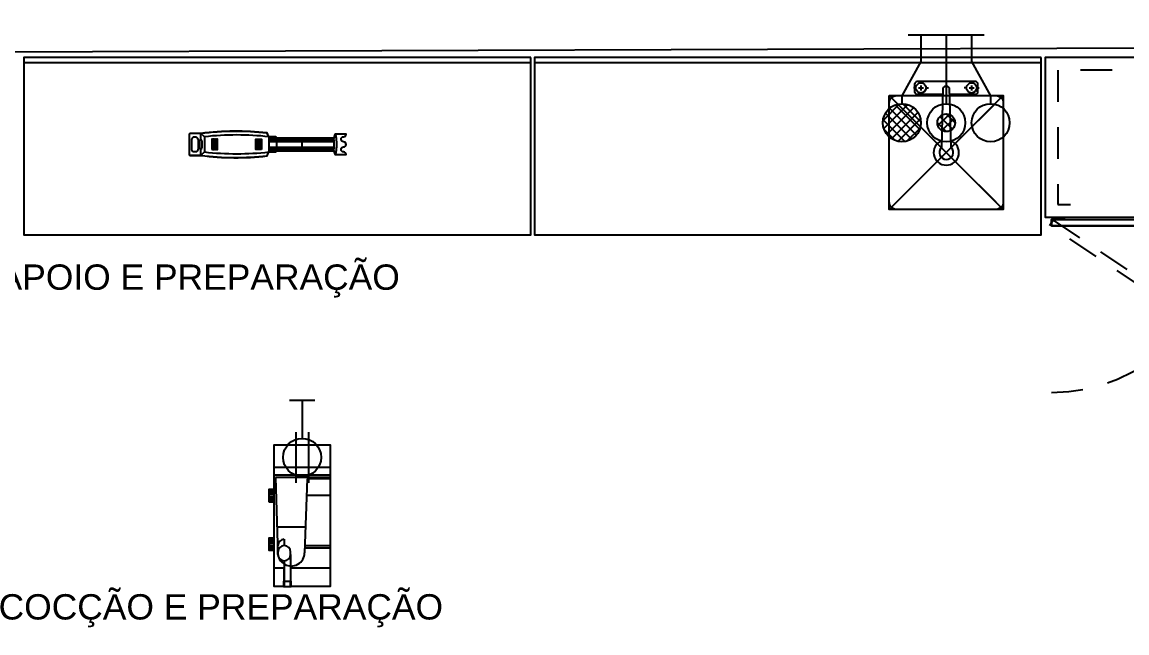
# Model space of a CAD drawing. Header units: metres. Extents: x 4708.8 to 4736.9, y 4064.2 to 4079.8.
# Drawn here: x 4726.114 to 4730.475, y 4077.432 to 4079.844 of the extents above; entities that cross this region are included whole.
import ezdxf

# ---------------------------------------------------------------- set-up
doc = ezdxf.new("R2010")
doc.units = ezdxf.units.M
doc.linetypes.add('HIDDEN', pattern=[0.375, 0.25, -0.125])
for name, color, linetype in [('CONTORNO', 8, 'Continuous'), ('ELEC', 10, 'Continuous'), ('MUEBLESSE', 253, 'Continuous'), ('PLOM', 150, 'Continuous'), ('PLOM_G', 40, 'Continuous'), ('TXT', 6, 'Continuous')]:
    doc.layers.add(name, color=color, linetype=linetype)
doc.styles.get("Standard").update_dxf_attribs({"font": 'arial.ttf'})

# ---------------------------------------------------------------- blocks, each defined once
blk = doc.blocks.new('CONT_S')
at = {"layer": 'ELEC'}
for p, q in [((0, 0.05), (0, -0.05)), ((0, 0), (0.15, 0)), ((0.125, 0.025), (0.325, 0.025)), ((0.125, -0.025), (0.325, -0.025))]:
    blk.add_line(p, q, dxfattribs=at)
blk.add_circle((0.225, 0), 0.075, dxfattribs=at)
blk = doc.blocks.new('*X12')
at = {"color": 0}
for p, q in [((11.912, 9.5078), (11.9952, 9.5911)), ((11.912, 9.5255), (11.9775, 9.591)), ((11.9205, 9.481), (12.0221, 9.5826)), ((11.9275, 9.4703), (12.0328, 9.5756)), ((11.946, 9.4534), (12.0496, 9.5571)), ((11.9576, 9.4474), (12.0557, 9.5455)), ((11.9872, 9.4416), (12.0615, 9.5159)), ((12.008, 9.4447), (12.0583, 9.4951))]:
    blk.add_line(p, q, dxfattribs=at)
blk = doc.blocks.new('COLADERA')
at = {"layer": 'PLOM'}
for radius in [0.1, 0.075]:
    blk.add_circle((0, 0), radius, dxfattribs=at)
blk.add_blockref('*X12', (-11.9865, -9.5166), dxfattribs=at)
blk = doc.blocks.new('4AT42B')
at = {"layer": 'MUEBLESSE'}
for points in [[(-0.7075, 0.0612), (-0.7075, 0.7312), (-0.6825, 0.7312), (-0.6825, 0.0612)], [(-0.075, 0.0387), (-0.075, 0.0487), (-0.025, 0.0487), (-0.025, 0.0737), (-0.695, 0.0737), (-0.695, 0.0487), (-0.645, 0.0487), (-0.645, 0.0387), (-0.72, 0.0387), (-0.72, -0.5913), (0.72, -0.5913), (0.72, 0.0387), (0.645, 0.0387), (0.645, 0.0487), (0.695, 0.0487), (0.695, 0.0737), (0.025, 0.0737), (0.025, 0.0487), (0.075, 0.0487), (0.075, 0.0387)], [(0.695, 0.0487), (0.025, 0.0487), (0.025, 0.0737), (0.695, 0.0737)], [(-0.72, -0.5913), (0.72, -0.5913), (0.72, 0.0387), (-0.72, 0.0387)]]:
    blk.add_lwpolyline(points, close=True, dxfattribs=at)
at = {"layer": 'MUEBLESSE', "linetype": 'HIDDEN', "ltscale": 0.5}
for points in [[(0.6881, 0.0509), (0.1311, 0.4233), (0.145, 0.4441), (0.7019, 0.0716)], [(-0.695, 0.0737), (-0.025, 0.0737), (-0.025, 0.0487), (-0.695, 0.0487)]]:
    blk.add_lwpolyline(points, close=True, dxfattribs=at)
blk.add_lwpolyline([(-0.62, -0.0113), (-0.67, -0.0113), (-0.67, -0.5413), (0.67, -0.5413), (0.67, -0.0113), (0.62, -0.0113)], dxfattribs=at)
at = {"layer": 'MUEBLESSE'}
blk.add_arc((-0.695, 0.0612), 0.67, 0, 90, dxfattribs=at)
at = {"layer": 'MUEBLESSE', "linetype": 'HIDDEN', "ltscale": 0.5}
blk.add_arc((0.695, 0.0612), 0.67, 90, 180, dxfattribs=at)
at = {"layer": 'MUEBLESSE'}
blk.add_blockref('COLADERA', (0, -0.0113), dxfattribs=at)
at = {"layer": 'MUEBLESSE', "rotation": 90}
blk.add_blockref('CONT_S', (0, -0.7313), dxfattribs=at)
blk = doc.blocks.new('AF_M')
at = {"layer": 'PLOM'}
for p, q in [((0, -0.05), (0, 0.05)), ((0, 0), (0.2724, 0))]:
    blk.add_line(p, q, dxfattribs=at)
blk.add_circle((0.3474, 0), 0.075, dxfattribs=at)
blk = doc.blocks.new('*X24')
at = {"color": 0}
for p, q in [((15.9, 8.1166), (15.9, 8.2113)), ((15.9125, 8.1291), (15.9125, 8.1988)), ((15.9875, 8.1238), (15.9875, 8.2041)), ((16.0125, 8.1268), (16.0125, 8.2011)), ((15.875, 8.1442), (15.875, 8.1837)), ((15.9375, 8.1541), (15.9375, 8.1738)), ((15.95, 8.1613), (15.95, 8.1666)), ((15.975, 8.1363), (15.975, 8.1916))]:
    blk.add_line(p, q, dxfattribs=at)
blk = doc.blocks.new('*X25')
at = {"color": 0}
for p, q in [((15.8816, 8.2), (15.9113, 8.2)), ((15.8902, 8.2125), (15.8988, 8.2125)), ((15.9834, 8.2), (16.0131, 8.2)), ((15.9959, 8.2125), (16.0045, 8.2125)), ((15.8724, 8.1625), (15.9459, 8.1625)), ((15.8732, 8.175), (15.9363, 8.175)), ((15.9488, 8.1625), (16.0223, 8.1625)), ((15.9584, 8.175), (16.0215, 8.175)), ((15.8772, 8.1375), (15.9209, 8.1375)), ((15.8833, 8.125), (15.9084, 8.125)), ((15.9738, 8.1375), (16.0175, 8.1375)), ((15.9863, 8.125), (16.0114, 8.125))]:
    blk.add_line(p, q, dxfattribs=at)
blk = doc.blocks.new('GAS_M')
at = {"layer": 'PLOM_G'}
for p, q in [((0, -0.05), (0, 0.05)), ((0.277, -0.0704), (0.4178, 0.0704)), ((0.277, 0.0704), (0.4178, -0.0704)), ((0, 0), (0.2724, 0)), ((0.3474, 0), (0.2944, -0.053))]:
    blk.add_line(p, q, dxfattribs=at)
blk.add_circle((0.3474, 0), 0.075, dxfattribs=at)
at = {"layer": 'PLOM_G', "rotation": 270}
for name in ['*X24', '*X25']:
    blk.add_blockref(name, (-7.8166, 15.9473), dxfattribs=at)
blk = doc.blocks.new('*X7')
at = {"color": 0}
for p, q in [((12.4406, 9.9658), (12.4852, 10.0103)), ((12.4983, 9.9524), (12.4488, 10.0019)), ((12.4568, 9.9466), (12.5044, 9.9941)), ((12.5087, 9.9773), (12.4737, 10.0123)), ((12.473, 9.9423), (12.4387, 9.9766)), ((12.4956, 9.95), (12.5009, 9.9554))]:
    blk.add_line(p, q, dxfattribs=at)
blk = doc.blocks.new('DRN_M')
at = {"layer": 'PLOM'}
for p, q in [((0, -0.05), (0, 0.05)), ((0, 0), (0.2724, 0))]:
    blk.add_line(p, q, dxfattribs=at)
for radius in [0.075, 0.035]:
    blk.add_circle((0.3474, 0), radius, dxfattribs=at)
at = {"layer": 'PLOM', "rotation": 90}
blk.add_blockref('*X7', (10.3247, -12.4737), dxfattribs=at)
blk = doc.blocks.new('2FC03B')
at = {"layer": 'MUEBLESSE'}
for p, q in [((-0.2245, -0.9403), (-0.2245, -0.915)), ((-0.1985, -0.9403), (-0.1985, -0.915))]:
    blk.add_line(p, q, dxfattribs=at)
at = {"layer": 'MUEBLESSE', "linetype": 'HIDDEN', "ltscale": 0.5}
blk.add_line((0.45, -0.915), (0.45, -1.57), dxfattribs=at)
at = {"layer": 'MUEBLESSE'}
blk.add_lwpolyline([(-0.45, -0.915), (0.45, -0.915), (0.45, -0.015), (-0.45, -0.015)], close=True, dxfattribs=at)
for points in [[(-0.255, -0.915), (-0.45, -0.915), (-0.45, -0.015), (-0.0059, -0.015)], [(0.45, -0.915), (0.45, -0.015), (0.1559, -0.015)], [(-0.45, -0.865), (-0.255, -0.865)], [(-0.255, -0.915), (-0.255, -0.865), (0.45, -0.865)], [(0.45, -0.87), (-0.25, -0.87), (-0.25, -0.915)], [(-0.25, -0.915), (0.45, -0.915)]]:
    blk.add_lwpolyline(points, dxfattribs=at)
at = {"layer": 'MUEBLESSE', "linetype": 'HIDDEN', "ltscale": 0.5}
blk.add_lwpolyline([(-0.25, -0.865), (-0.25, -0.49), (0.29, -0.49), (0.29, -0.865)], dxfattribs=at)
at = {"layer": 'MUEBLESSE'}
for centre, radius in [((0.075, -0.09), 0.1103), ((0.075, -0.09), 0.1103), ((0.075, -0.09), 0.0508), ((-0.2115, -0.9535), 0.0185)]:
    blk.add_circle(centre, radius, dxfattribs=at)
at = {"layer": 'MUEBLESSE', "linetype": 'HIDDEN', "ltscale": 0.5}
blk.add_arc((0.45, -0.87), 0.7, 180, 270, dxfattribs=at)
at = {"layer": 'MUEBLESSE', "rotation": 270}
for name, p in [('GAS_M', (-0.4, 0.105)), ('AF_M', (-0.179, 0.105)), ('DRN_M', (0, 0.105)), ('CONT_S', (0.2553, 0.105))]:
    blk.add_blockref(name, p, dxfattribs=at)
blk = doc.blocks.new('167018')
at = {"layer": 'MUEBLESSE'}
for p, q in [((0.105, 0.1105), (0.105, -0.1105)), ((0.135, 0.1105), (0.135, -0.1105)), ((0.145, 0.1105), (0.145, -0.1055)), ((0.15, 0.1105), (0.15, 0.0195)), ((0.215, 0.1105), (0.215, 0.0174)), ((0.414, 0.1105), (0.414, 0.0108)), ((0.424, 0.1105), (0.424, 0.0105)), ((0.15, 0.0195), (0.4413, 0.0099)), ((0.34, 0.0132), (0.34, -0.0991)), ((0.3884, -0.0705), (0.413, -0.0705)), ((0.413, -0.0705), (0.413, -0.0705)), ((0.448, -0.0455), (0.438, -0.0455)), ((0.448, -0.0455), (0.575, -0.0455)), ((0.473, -0.0705), (0.555, -0.0705)), ((0.473, -0.0705), (0.473, -0.0705)), ((0.145, -0.1055), (0.448, -0.0955)), ((0.1913, -0.1105), (0.1913, -0.1305)), ((0.1935, -0.1105), (0.1935, -0.1305)), ((0.1972, -0.1105), (0.1972, -0.1305)), ((0.2027, -0.1105), (0.2027, -0.1305)), ((0.2104, -0.1105), (0.2104, -0.1305)), ((0.2196, -0.1105), (0.2196, -0.1305)), ((0.2273, -0.1105), (0.2273, -0.1305)), ((0.2328, -0.1105), (0.2328, -0.1305)), ((0.2365, -0.1105), (0.2365, -0.1305)), ((0.2387, -0.1105), (0.2387, -0.1305)), ((0.3843, -0.1105), (0.3843, -0.1305)), ((0.3843, -0.1305), (0.433, -0.1305)), ((0.3865, -0.1105), (0.3865, -0.1305)), ((0.3902, -0.1105), (0.3902, -0.1305)), ((0.3957, -0.1105), (0.3957, -0.1305)), ((0.4034, -0.1105), (0.4034, -0.1305)), ((0.4126, -0.1105), (0.4126, -0.1305)), ((0.448, -0.0955), (0.4134, -0.0955)), ((0.4203, -0.1105), (0.4203, -0.1305)), ((0.4258, -0.1105), (0.4258, -0.1305)), ((0.4295, -0.1105), (0.4295, -0.1305)), ((0.4317, -0.1105), (0.4317, -0.1305)), ((0.433, -0.1105), (0.433, -0.1305))]:
    blk.add_line(p, q, dxfattribs=at)
for points in [[(0.24, -0.1305), (0.24, -0.1105), (0.24, -0.1305), (0.19, -0.1305), (0.19, -0.1105), (0.015, -0.1105), (0.015, 0.1105), (0.503, 0.1105), (0.503, -0.0455), (0.555, -0.0455)], [(0.24, -0.1305), (0.24, -0.1105), (0.24, -0.1305), (0.19, -0.1305), (0.19, -0.1105), (0.015, -0.1105), (0.015, 0.1105), (0.575, 0.1105), (0.575, -0.0455), (0.555, -0.0455)], [(0.555, -0.0705), (0.575, -0.0705), (0.575, -0.1105), (0.433, -0.1105), (0.433, -0.1305), (0.383, -0.1305), (0.383, -0.1105), (0.24, -0.1105)], [(0.555, -0.0705), (0.503, -0.0705), (0.503, -0.1105), (0.433, -0.1105), (0.433, -0.1305), (0.383, -0.1305), (0.383, -0.1105), (0.24, -0.1105)], [(0.24, -0.1105), (0.19, -0.1105)], [(0.433, -0.1105), (0.383, -0.1105)]]:
    blk.add_lwpolyline(points, dxfattribs=at)
blk.add_lwpolyline([(0.575, -0.0425), (0.555, -0.0425), (0.555, -0.0735), (0.575, -0.0735)], close=True, dxfattribs=at)
blk.add_lwpolyline([(0.575, -0.0425), (0.555, -0.0425), (0.555, -0.0735), (0.575, -0.0735)], close=True, dxfattribs=at)
for centre, radius, start, end in [((0.4413, -0.043), 0.0529, 270, 90), ((0.4134, -0.0705), 0.025, 180, 270), ((0.438, -0.0705), 0.025, 90, 180), ((0.438, -0.0705), 0.025, 180, 270), ((0.448, -0.0705), 0.025, 0, 90), ((0.448, -0.0705), 0.025, 270, 0)]:
    blk.add_arc(centre, radius, start, end, dxfattribs=at)
blk.add_blockref('CONT_S', (-0.16, 0), dxfattribs=at)
blk = doc.blocks.new('S-40')
at = {"layer": 'MUEBLESSE'}
for p, q in [((-0.637, 0.03), (-0.637, 0.03)), ((-0.5985, 0.03), (-0.6135, 0.0432)), ((-0.6135, 0.0175), (-0.6135, 0.0432)), ((-0.345, 0.0278), (-0.3159, 0.0278)), ((-0.345, 0.0227), (-0.315, 0.0227)), ((-0.345, 0.0181), (-0.315, 0.0181)), ((-0.345, 0.0109), (-0.315, 0.0109)), ((-0.315, 0.025), (-0.315, -0.025)), ((-0.6135, -0.0432), (-0.6135, -0.0175)), ((-0.6135, -0.0175), (-0.6135, -0.0175)), ((-0.6135, -0.0432), (-0.5985, -0.03)), ((-0.345, -0.0109), (-0.315, -0.0109)), ((-0.345, -0.0181), (-0.315, -0.0181)), ((-0.345, -0.0227), (-0.315, -0.0227)), ((-0.345, -0.0278), (-0.3159, -0.0278))]:
    blk.add_line(p, q, dxfattribs=at)
for points in [[(-0.345, 0.03), (-0.352, 0.045, 0.060277), (-0.6135, 0.0432), (-0.655, 0.0432, 0.414214), (-0.66, 0.0382), (-0.66, -0.0382, 0.414214), (-0.655, -0.0432), (-0.6135, -0.0432, 0.060277), (-0.352, -0.045), (-0.345, -0.03)], [(-0.0884, 0.025), (-0.315, 0.025, 0.414214), (-0.32, 0.03), (-0.3454, 0.03), (-0.352, 0.0442, 0.060277), (-0.6135, 0.0424), (-0.655, 0.0424, 0.414214), (-0.66, 0.0374), (-0.66, -0.039, 0.414214), (-0.655, -0.044), (-0.6135, -0.044, 0.060277), (-0.352, -0.0458), (-0.3446, -0.03), (-0.32, -0.03, 0.414214), (-0.315, -0.025), (-0.0884, -0.025)], [(-0.345, 0.03, 0.055227), (-0.5985, 0.03), (-0.5985, -0.03, 0.055227), (-0.345, -0.03)], [(-0.0825, -0.04), (-0.04, -0.04, 0.414214), (-0.05, -0.03, -1), (-0.05, -0.01, 1), (-0.05, 0.01, -1), (-0.05, 0.03, 0.414214), (-0.04, 0.04), (-0.0825, 0.04)]]:
    blk.add_lwpolyline(points, format="xyb", dxfattribs=at)
for points in [[(-0.6245, -0.0175, -0.414214), (-0.637, -0.03), (-0.637, -0.03, -0.414214), (-0.6495, -0.0175), (-0.6495, 0.0175, -0.414214), (-0.637, 0.03, -0.414214), (-0.6245, 0.0175)], [(-0.6185, -0.0125, 0.414214), (-0.6135, -0.0175, 0.414214), (-0.6085, -0.0125), (-0.6085, 0.0125, 0.414214), (-0.6135, 0.0175), (-0.6135, 0.0175, 0.414214), (-0.6185, 0.0125)], [(-0.0884, -0.025), (-0.0841, -0.0388, 0.329354), (-0.0825, -0.04), (-0.04, -0.04, 0.414214), (-0.05, -0.03, -1), (-0.05, -0.01, 1), (-0.05, 0.01, -1), (-0.05, 0.03, 0.414214), (-0.04, 0.04), (-0.0825, 0.04, 0.329354), (-0.0841, 0.0388), (-0.0884, 0.025), (-0.315, 0.025, 0.414214), (-0.32, 0.03), (-0.345, 0.03), (-0.345, -0.03), (-0.32, -0.03, 0.414214), (-0.315, -0.025)]]:
    blk.add_lwpolyline(points, format="xyb", close=True, dxfattribs=at)
for points in [[(-0.5695, -0.02), (-0.5671, -0.02), (-0.5671, 0.02), (-0.5695, 0.02)], [(-0.5645, -0.02), (-0.5621, -0.02), (-0.5621, 0.02), (-0.5645, 0.02)], [(-0.5595, -0.02), (-0.5571, -0.02), (-0.5571, 0.02), (-0.5595, 0.02)], [(-0.5545, -0.02), (-0.5521, -0.02), (-0.5521, 0.02), (-0.5545, 0.02)], [(-0.5495, -0.02), (-0.5471, -0.02), (-0.5471, 0.02), (-0.5495, 0.02)], [(-0.394, -0.02), (-0.3964, -0.02), (-0.3964, 0.02), (-0.394, 0.02)], [(-0.389, -0.02), (-0.3914, -0.02), (-0.3914, 0.02), (-0.389, 0.02)], [(-0.384, -0.02), (-0.3864, -0.02), (-0.3864, 0.02), (-0.384, 0.02)], [(-0.379, -0.02), (-0.3814, -0.02), (-0.3814, 0.02), (-0.379, 0.02)], [(-0.374, -0.02), (-0.3764, -0.02), (-0.3764, 0.02), (-0.374, 0.02)]]:
    blk.add_lwpolyline(points, close=True, dxfattribs=at)
for points in [[(-0.315, 0.0225), (-0.0884, 0.0225)], [(-0.315, 0.0179), (-0.0884, 0.0179)], [(-0.315, 0.0109), (-0.0884, 0.0109)], [(-0.0825, -0.04), (-0.0819, -0.0393), (-0.0812, -0.038), (-0.0806, -0.0363), (-0.0799, -0.034), (-0.0793, -0.0313), (-0.0787, -0.028), (-0.0782, -0.0243), (-0.0777, -0.0201), (-0.0774, -0.0155), (-0.0771, -0.0105), (-0.077, -0.0053), (-0.0769, 0), (-0.077, 0.0053), (-0.0771, 0.0105), (-0.0774, 0.0155), (-0.0777, 0.0201), (-0.0782, 0.0243), (-0.0787, 0.028), (-0.0793, 0.0313), (-0.0799, 0.034), (-0.0806, 0.0363), (-0.0812, 0.038), (-0.0819, 0.0393), (-0.0825, 0.04)], [(-0.315, -0.0109), (-0.0884, -0.0109)], [(-0.315, -0.0179), (-0.0884, -0.0179)], [(-0.315, -0.0225), (-0.0884, -0.0225)]]:
    blk.add_lwpolyline(points, dxfattribs=at)
for centre, start_param, end_param in [((-0.2209, 0), -2.245928, -0.895665), ((-0.0825, 0), 0, 0.895665), ((-0.0942, 0), -2.245928, -0.895665), ((-0.0825, 0), 2.245928, 3.141593)]:
    blk.add_ellipse(centre, major_axis=(0, 0.04), ratio=0.1875, start_param=start_param, end_param=end_param, dxfattribs=at)
blk = doc.blocks.new('*X4')
at = {"color": 0}
for p, q in [((12.4406, 9.9658), (12.4852, 10.0103)), ((12.4983, 9.9524), (12.4488, 10.0019)), ((12.4568, 9.9466), (12.5044, 9.9941)), ((12.5087, 9.9773), (12.4737, 10.0123)), ((12.473, 9.9423), (12.4387, 9.9766)), ((12.4956, 9.95), (12.5009, 9.9554))]:
    blk.add_line(p, q, dxfattribs=at)
blk = doc.blocks.new('*X3')
at = {"color": 0}
for p, q in [((12.2492, 9.9865), (12.3145, 10.0517)), ((12.2523, 9.9542), (12.3468, 10.0487)), ((12.2646, 9.9311), (12.3699, 10.0364)), ((12.3807, 9.9285), (12.2749, 10.0343)), ((12.3938, 9.9508), (12.2971, 10.0474)), ((12.3986, 9.9814), (12.3277, 10.0522)), ((12.3353, 9.9032), (12.2496, 9.9889)), ((12.3614, 9.9125), (12.2588, 10.015)), ((12.2831, 9.9143), (12.3867, 10.0179)), ((12.3081, 9.9039), (12.397, 9.9929)), ((12.2952, 9.9079), (12.2543, 9.9489)), ((12.3449, 9.9054), (12.3956, 9.9561))]:
    blk.add_line(p, q, dxfattribs=at)
blk = doc.blocks.new('H2O_DR_M')
at = {"layer": 'PLOM'}
for p, q in [((0, -0.15), (0, 0.15)), ((0, 0), (0.2724, 0))]:
    blk.add_line(p, q, dxfattribs=at)
for points in [[(0, 0.1), (0.1052, 0.1), (0.2414, 0.175), (0.2724, 0.175)], [(0, -0.1), (0.1052, -0.1), (0.2414, -0.175), (0.2724, -0.175)]]:
    blk.add_lwpolyline(points, dxfattribs=at)
for centre, radius in [((0.3474, 0.175), 0.075), ((0.3474, 0), 0.075), ((0.3474, 0), 0.035), ((0.3474, -0.175), 0.075)]:
    blk.add_circle(centre, radius, dxfattribs=at)
at = {"layer": 'PLOM', "rotation": 90}
for name, p in [('*X4', (10.3247, -12.4737)), ('*X3', (10.3247, -12.4987))]:
    blk.add_blockref(name, p, dxfattribs=at)
blk = doc.blocks.new('TARJ_S_M')
at = {"layer": 'MUEBLESSE'}
for p, q in [((-0.3816, 0.0566), (-0.52, 0.195)), ((-0.2684, 0.0566), (-0.13, 0.195)), ((-0.52, -0.195), (-0.3816, -0.0566)), ((-0.13, -0.195), (-0.2684, -0.0566))]:
    blk.add_line(p, q, dxfattribs=at)
at = {"layer": 'MUEBLESSE', "linetype": 'Continuous'}
for p, q in [((-0.6, 0.1), (-0.61, 0.1)), ((-0.59, 0.1), (-0.57, 0.1)), ((-0.58, 0.12), (-0.58, 0.13)), ((-0.58, 0.09), (-0.58, 0.11)), ((-0.56, 0.1), (-0.55, 0.1)), ((-0.58, 0.08), (-0.58, 0.07)), ((-0.58, -0.08), (-0.58, -0.07)), ((-0.6, -0.1), (-0.61, -0.1)), ((-0.59, -0.1), (-0.57, -0.1)), ((-0.58, -0.11), (-0.58, -0.09)), ((-0.58, -0.12), (-0.58, -0.13)), ((-0.56, -0.1), (-0.55, -0.1))]:
    blk.add_line(p, q, dxfattribs=at)
at = {"layer": 'MUEBLESSE'}
for points in [[(-0.55, 0.0144), (-0.55, 0.195, -0.414214), (-0.52, 0.225), (-0.13, 0.225, -0.414214), (-0.1, 0.195), (-0.1, -0.195, -0.414214), (-0.13, -0.225), (-0.52, -0.225, -0.414214), (-0.55, -0.195), (-0.55, -0.0144, -0.414214)], [(-0.555, 0.0136), (-0.555, 0.115, 0.414214), (-0.565, 0.125), (-0.595, 0.125, 0.414214), (-0.605, 0.115), (-0.605, -0.115, 0.414214), (-0.595, -0.125), (-0.565, -0.125, 0.414214), (-0.555, -0.115), (-0.555, -0.0136, 0.414214)]]:
    blk.add_lwpolyline(points, format="xyb", dxfattribs=at)
blk.add_lwpolyline([(-0.55, -0.225), (-0.55, 0.225), (-0.1, 0.225), (-0.1, -0.225)], close=True, dxfattribs=at)
for points in [[(-0.55, -0.225), (-0.1, 0.225)], [(-0.55, 0.225), (-0.1, -0.225)]]:
    blk.add_lwpolyline(points, dxfattribs=at)
at = {"layer": 'MUEBLESSE', "linetype": 'Continuous'}
blk.add_lwpolyline([(-0.58, -0.013), (-0.3446, -0.019, 2.468764), (-0.3446, 0.019), (-0.58, 0.013)], format="xyb", dxfattribs=at)
at = {"layer": 'MUEBLESSE'}
for centre in [(-0.58, 0.1), (-0.58, -0.1)]:
    blk.add_circle(centre, 0.02, dxfattribs=at)
blk.add_arc((-0.325, 0), 0.05, 201.5826, 158.4174, dxfattribs=at)
blk.add_ellipse((-0.55, 0), major_axis=(-0.0375, 0), ratio=0.577845, start_param=-0.643445, end_param=0.643445, dxfattribs=at)
blk.add_blockref('H2O_DR_M', (-0.79, 0), dxfattribs=at)

msp = doc.modelspace()

# ---------------------------------------------------------------- linework, layer by layer
at = {"ltscale": 0.5}
msp.add_line((4735.6602, 4079.7567), (4710.9602, 4079.6769), dxfattribs=at)
at = {"layer": 'CONTORNO'}
for points in [[(4728.1217, 4079.7038), (4726.1217, 4079.7038), (4726.1217, 4079.0038), (4728.1217, 4079.0038)], [(4730.1367, 4079.7038), (4728.1367, 4079.7038), (4728.1367, 4079.0038), (4730.1367, 4079.0038)]]:
    msp.add_lwpolyline(points, close=True, dxfattribs=at)
at = {"layer": 'MUEBLESSE', "ltscale": 0.5}
for p, q in [((4726.1217, 4079.6838), (4728.1217, 4079.6838)), ((4728.1367, 4079.6838), (4730.1367, 4079.6838))]:
    msp.add_line(p, q, dxfattribs=at)
for points in [[(4728.1217, 4079.7038), (4726.1217, 4079.7038), (4726.1217, 4079.0038), (4728.1217, 4079.0038)], [(4730.1367, 4079.7038), (4728.1367, 4079.7038), (4728.1367, 4079.0038), (4730.1367, 4079.0038)]]:
    msp.add_lwpolyline(points, close=True, dxfattribs=at)

# ---------------------------------------------------------------- block references
at = {"ltscale": 0.5}
for name, p, rotation in [('4AT42B', (4730.8717, 4079.1126), 180), ('TARJ_S_M', (4729.7617, 4079.0038), 270), ('167018', (4727.2193, 4078.1902), 270), ('2FC03B', (4725.749, 4076.195), 180)]:
    msp.add_blockref(name, p, dxfattribs=dict(at, rotation=rotation))
msp.add_blockref('S-40', (4727.433, 4079.3611), dxfattribs=at)

# ---------------------------------------------------------------- texts
at = {"layer": 'TXT', "ltscale": 0.5}
for s, p in [('APOIO E PREPARAÇÃO', (4726.0215, 4078.7869)), ('COCÇÃO E PREPARAÇÃO', (4726.0215, 4077.485))]:
    msp.add_text(s, height=0.1, dxfattribs=at).set_placement(p)

doc.saveas('drawing.dxf')
